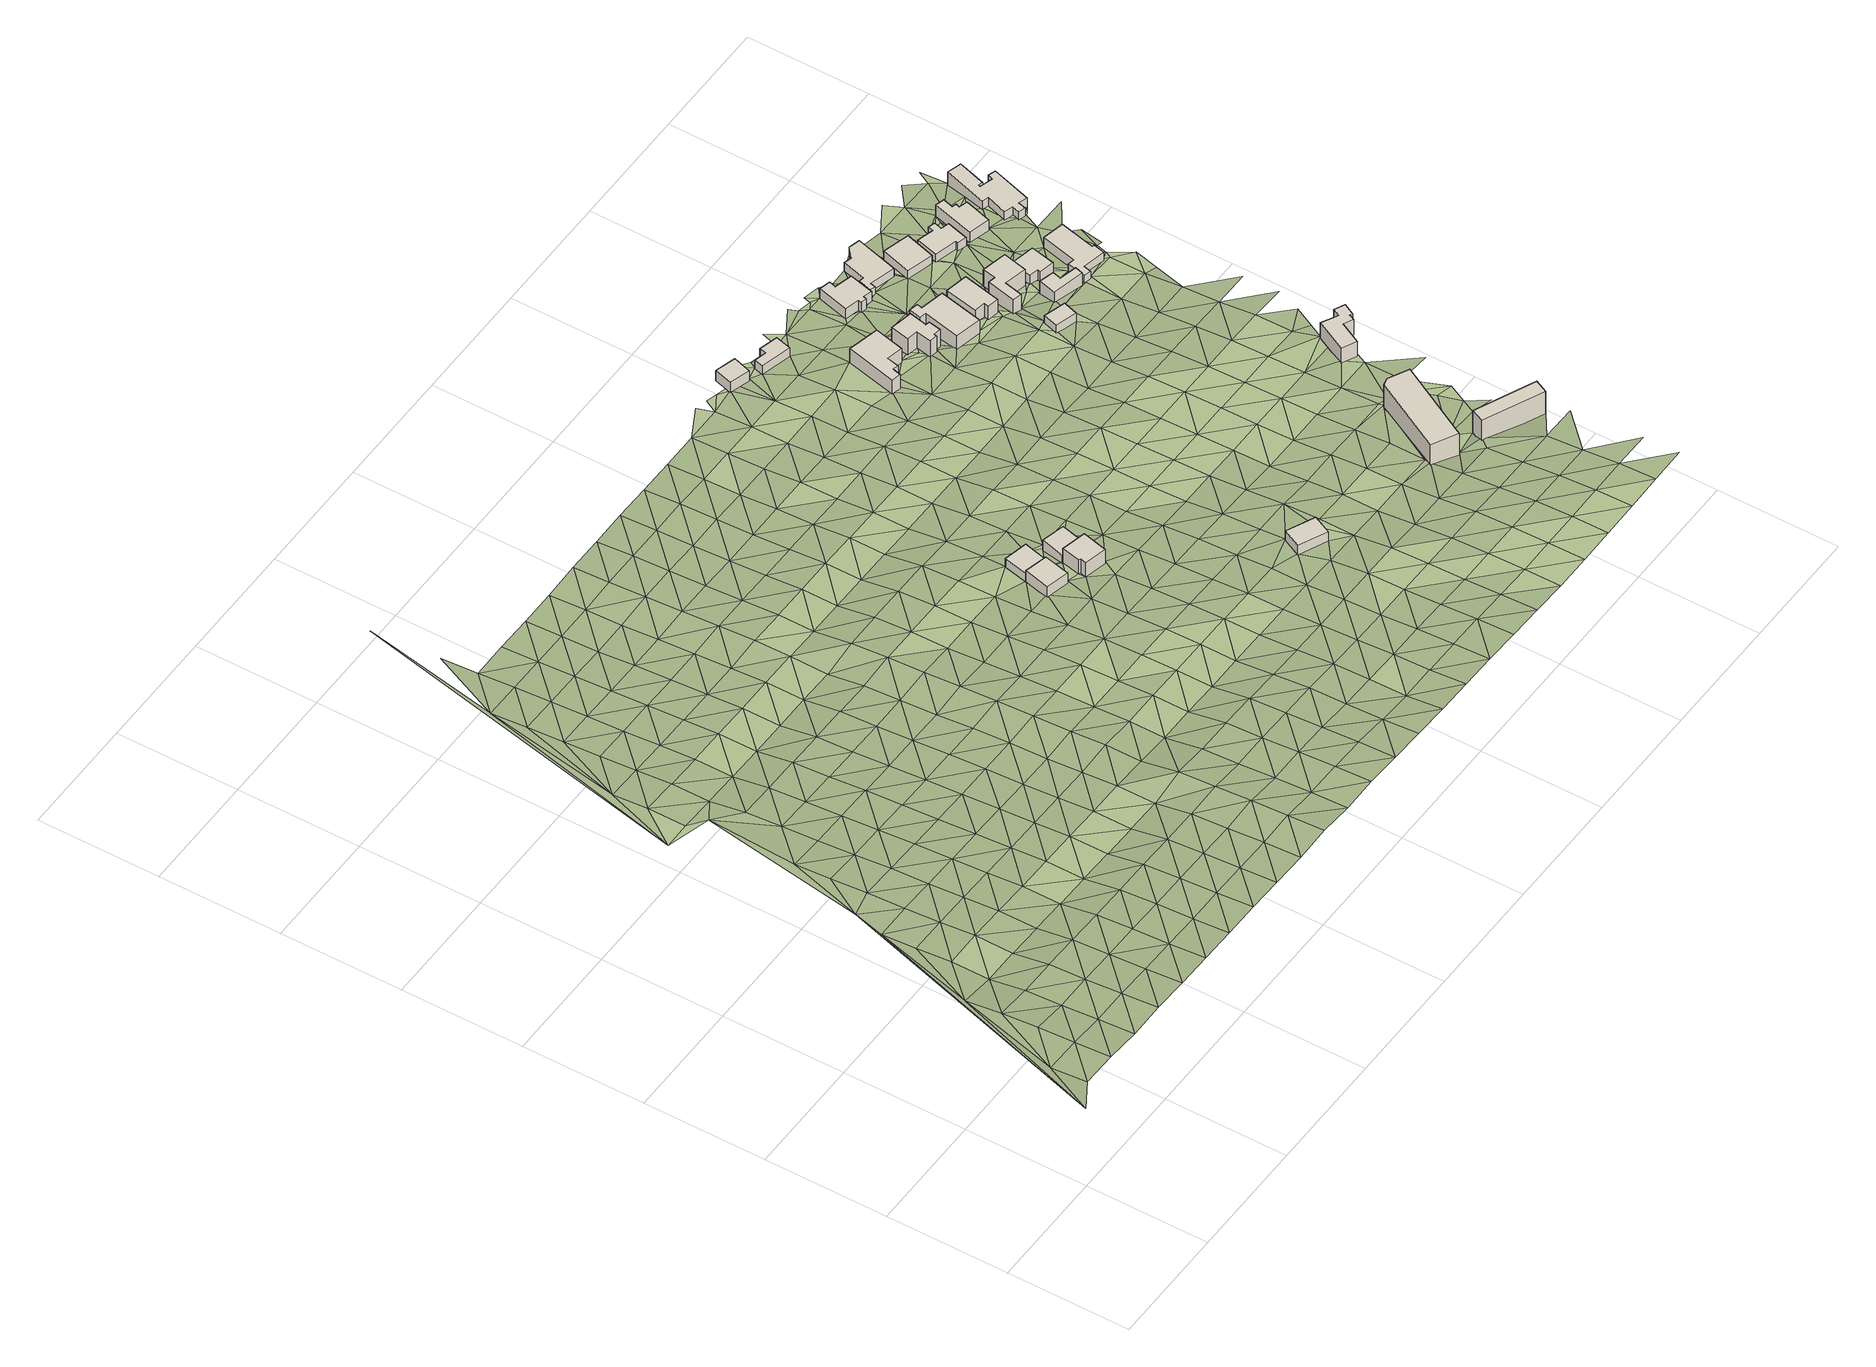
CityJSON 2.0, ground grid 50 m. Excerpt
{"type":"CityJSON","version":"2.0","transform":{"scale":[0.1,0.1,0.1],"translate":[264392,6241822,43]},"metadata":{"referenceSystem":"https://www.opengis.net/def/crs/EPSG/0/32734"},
"CityObjects":{
"building1":{"type":"Building","attributes":{"address":"9 Bideford Road Salt River Cape Town","building":"house","building:levels":"1","footprint":{"type":"Polygon"},"plus_code":"CFXQXMXG+XJW","ground_height":60.76,"building_height":4.1,"roof_height":64.86},"geometry":[{"type":"Solid","lod":"1","boundaries":[[[[0,1,2,3,4,5]],[[1,6,7,3,2]],[[6,8,9,7]],[[8,0,5,4,9]],[[4,3,7,9]],[[8,6,1,0]]]]}]},
"building2":{"type":"Building","attributes":{"address":"7 Bideford Road Salt River Cape Town","building":"house","building:levels":"1","footprint":{"type":"Polygon"},"plus_code":"CFXWX2XV+XHW","ground_height":59.54,"building_height":4.1,"roof_height":63.64},"geometry":[{"type":"Solid","lod":"1","boundaries":[[[[10,11,5,2]],[[11,12,13,5]],[[12,14,15,13]],[[14,10,2,15]],[[2,5,13,15]],[[14,12,11,10]]]]}]},
"building3":{"type":"Building","attributes":{"address":"40 The Avenue Salt River Cape Town","building":"house","building:levels":"2","footprint":{"type":"Polygon"},"plus_code":"CGXGX4XV+X9V","ground_height":60.58,"building_height":6.9,"roof_height":67.48},"geometry":[{"type":"Solid","lod":"1","boundaries":[[[[16,17,18,19]],[[17,20,21,18]],[[20,22,23,21]],[[22,24,25,23]],[[24,26,27,25]],[[26,16,19,27]],[[19,18,21,23,25,27]],[[26,24,22,20,17,16]]]]}]},
"building4":{"type":"Building","attributes":{"address":"38 The Avenue Salt River Cape Town","building":"house","building:levels":"1","footprint":{"type":"Polygon"},"plus_code":"CGXJX8XM+X3V","ground_height":59.38,"building_height":4.1,"roof_height":63.48},"geometry":[{"type":"Solid","lod":"1","boundaries":[[[[28,29,30,31]],[[29,32,33,30]],[[32,34,35,33]],[[34,28,31,35]],[[31,30,33,35]],[[34,32,29,28]]]]}]},
"building5":{"type":"Building","attributes":{"building":"clubhouse","building:levels":"1","footprint":{"type":"Polygon"},"plus_code":"CJXXX5XQ+X9R","ground_height":63.13,"building_height":4.1,"roof_height":67.23},"geometry":[{"type":"Solid","lod":"1","boundaries":[[[[36,37,38,39]],[[37,40,41,38]],[[40,42,43,41]],[[42,36,39,43]],[[39,38,41,43]],[[42,40,37,36]]]]}]},
"building6":{"type":"Building","attributes":{"building":"yes","building:levels":"1","footprint":{"type":"Polygon"},"plus_code":"CHX8XRX4+XQX","ground_height":49.57,"building_height":4.1,"roof_height":53.67},"geometry":[{"type":"Solid","lod":"1","boundaries":[[[[44,45,46,47]],[[45,48,49,46]],[[48,50,51,49]],[[50,44,47,51]],[[47,46,49,51]],[[50,48,45,44]]]]}]},
"building7":{"type":"Building","attributes":{"address":"32 The Avenue Woodstock 7925 Cape Town","building":"house","building:levels":"1","footprint":{"type":"Polygon"},"plus_code":"CJX3XFXH+X8W","ground_height":49.45,"building_height":4.1,"roof_height":53.55},"geometry":[{"type":"Solid","lod":"1","boundaries":[[[[52,53,54,55]],[[53,56,57,54]],[[56,58,59,57]],[[58,60,61,59]],[[60,62,63,61]],[[62,52,55,63]],[[55,54,57,59,61,63]],[[62,60,58,56,53,52]]]]}]},
"building8":{"type":"Building","attributes":{"address":"98 Upper Balfour Street Salt River Cape Town","building":"house","building:levels":"2","footprint":{"type":"Polygon"},"plus_code":"CJXWXWXQ+XHX","ground_height":51.23,"building_height":6.9,"roof_height":58.13},"geometry":[{"type":"Solid","lod":"1","boundaries":[[[[64,65,66,67]],[[65,68,69,66]],[[68,70,71,69]],[[70,72,73,71]],[[72,74,75,73]],[[74,76,77,75]],[[76,78,79,77]],[[78,64,67,79]],[[67,66,69,71,73,75,77,79]],[[78,76,74,72,70,68,65,64]]]]}]},
"building9":{"type":"Building","attributes":{"address":"100 Upper Balfour Street Salt River Cape Town","building":"house","building:levels":"2","footprint":{"type":"Polygon"},"plus_code":"CMXPX4XR+XPV","ground_height":52.24,"building_height":6.9,"roof_height":59.14},"geometry":[{"type":"Solid","lod":"1","boundaries":[[[[80,81,82,83]],[[81,84,85,82]],[[84,86,87,85]],[[86,88,89,87]],[[88,90,91,89]],[[90,92,93,91]],[[92,94,95,93]],[[94,96,97,95]],[[96,98,99,97]],[[98,80,83,99]],[[83,82,85,87,89,91,93,95,97,99]],[[98,96,94,92,90,88,86,84,81,80]]]]}]},
"building10":{"type":"Building","attributes":{"building":"apartments","building:levels":"3","building:flats":"8","footprint":{"type":"Polygon"},"plus_code":"CRXCXCX2+XRX","ground_height":60.26,"building_height":9.7,"roof_height":69.96},"geometry":[{"type":"Solid","lod":"1","boundaries":[[[[100,101,102,103]],[[101,104,105,102]],[[104,106,107,105]],[[106,108,109,107]],[[108,100,103,109]],[[103,102,105,107,109]],[[108,106,104,101,100]]]]}]},
"building11":{"type":"Building","attributes":{"address":"102 Upper Balfour Street Salt River Cape Town","building":"house","building:levels":"2","footprint":{"type":"Polygon"},"plus_code":"CPX8XFX2+XRX","ground_height":51.45,"building_height":6.9,"roof_height":58.35},"geometry":[{"type":"Solid","lod":"1","boundaries":[[[[110,111,112,113]],[[111,114,115,112]],[[114,116,117,115]],[[116,118,119,117]],[[118,120,121,119]],[[120,122,123,121]],[[122,124,125,123]],[[124,110,113,125]],[[113,112,115,117,119,121,123,125]],[[124,122,120,118,116,114,111,110]]]]}]},
"building12":{"type":"Building","attributes":{"building":"apartments","building:levels":"3","building:flats":"4","footprint":{"type":"Polygon"},"plus_code":"CVX8XMXC+X6V","ground_height":61.58,"building_height":9.7,"roof_height":71.28},"geometry":[{"type":"Solid","lod":"1","boundaries":[[[[126,127,128,129]],[[127,130,131,128]],[[130,132,133,131]],[[132,126,129,133]],[[129,128,131,133]],[[132,130,127,126]]]]}]},
"building13":{"type":"Building","attributes":{"address":"99 Upper Balfour Street Salt River Cape Town","building":"house","building:levels":"1","footprint":{"type":"Polygon"},"plus_code":"CPX2XCX9+XGX","ground_height":49.38,"building_height":4.1,"roof_height":53.48},"geometry":[{"type":"Solid","lod":"1","boundaries":[[[[134,135,136,137]],[[135,138,139,136]],[[138,140,141,139]],[[140,142,143,141]],[[142,144,145,143]],[[144,146,147,145]],[[146,148,149,147]],[[148,150,151,149]],[[150,152,153,151]],[[152,134,137,153]],[[137,136,139,141,143,145,147,149,151,153]],[[152,150,148,146,144,142,140,138,135,134]]]]}]},
"building14":{"type":"Building","attributes":{"address":"104 Upper Balfour Street Salt River Cape Town","building":"house","building:levels":"2","footprint":{"type":"Polygon"},"plus_code":"CPXWXWXQ+XFX","ground_height":51.45,"building_height":6.9,"roof_height":58.35},"geometry":[{"type":"Solid","lod":"1","boundaries":[[[[154,155,156,157]],[[155,158,159,156]],[[158,160,161,159]],[[160,162,163,161]],[[162,164,165,163]],[[164,154,157,165]],[[157,156,159,161,163,165]],[[164,162,160,158,155,154]]]]}]},
"building15":{"type":"Building","attributes":{"building":"yes","building:levels":"1","footprint":{"type":"Polygon"},"plus_code":"CQXCXCXV+XWV","ground_height":53.14,"building_height":4.1,"roof_height":57.24},"geometry":[{"type":"Solid","lod":"1","boundaries":[[[[166,167,168,169]],[[167,170,171,168]],[[170,172,173,171]],[[172,166,169,173]],[[169,168,171,173]],[[172,170,167,166]]]]}]},
"building16":{"type":"Building","attributes":{"address":"101 Upper Balfour Street Salt River Cape Town","building":"house","building:levels":"1","footprint":{"type":"Polygon"},"plus_code":"CPXVX4XJ+XMW","ground_height":47.98,"building_height":4.1,"roof_height":52.08},"geometry":[{"type":"Solid","lod":"1","boundaries":[[[[174,175,176,177]],[[175,178,179,176]],[[178,180,181,179]],[[180,182,183,181]],[[182,184,185,183]],[[184,186,187,185]],[[186,188,189,187]],[[188,190,191,189]],[[190,192,193,191]],[[192,174,177,193]],[[177,176,179,181,183,185,187,189,191,193]],[[192,190,188,186,184,182,180,178,175,174]]]]}]},
"building17":{"type":"Building","attributes":{"address":"106 Upper Balfour Street Salt River Cape Town","building":"house","building:levels":"2","footprint":{"type":"Polygon"},"plus_code":"CQXJXRXW+XCX","ground_height":51.88,"building_height":6.9,"roof_height":58.78},"geometry":[{"type":"Solid","lod":"1","boundaries":[[[[194,195,196,197]],[[195,198,199,196]],[[198,200,201,199]],[[200,202,203,201]],[[202,204,205,203]],[[204,206,207,205]],[[206,208,209,207]],[[208,194,197,209]],[[197,196,199,201,203,205,207,209]],[[208,206,204,202,200,198,195,194]]]]}]},
"building18":{"type":"Building","attributes":{"address":"45 Queens Park Road Woodstock Cape Town","building":"house","building:levels":"2","footprint":{"type":"Polygon"},"plus_code":"CVX9XPX2+XWV","ground_height":57.73,"building_height":6.9,"roof_height":64.63},"geometry":[{"type":"Solid","lod":"1","boundaries":[[[[210,211,212,213]],[[211,214,215,212]],[[214,216,217,215]],[[216,218,219,217]],[[218,220,221,219]],[[220,222,223,221]],[[222,224,225,223]],[[224,226,227,225]],[[226,228,229,227]],[[228,210,213,229]],[[213,212,215,217,219,221,223,225,227,229]],[[228,226,224,222,220,218,216,214,211,210]]]]}]},
"building19":{"type":"Building","attributes":{"address":"Woodstock Cape Town","building":"house","building:levels":"1","footprint":{"type":"Polygon"},"plus_code":"CRX3XHXJ+X4V","ground_height":53.14,"building_height":4.1,"roof_height":57.24},"geometry":[{"type":"Solid","lod":"1","boundaries":[[[[230,231,232,233]],[[231,234,235,232]],[[234,236,237,235]],[[236,238,239,237]],[[238,240,241,239]],[[240,230,233,241]],[[233,232,235,237,239,241]],[[240,238,236,234,231,230]]]]}]},
"building20":{"type":"Building","attributes":{"address":"103 Upper Balfour Street Salt River Cape Town","building":"house","building:levels":"1","footprint":{"type":"Polygon"},"plus_code":"CQXCX6X9+X9V","ground_height":48.43,"building_height":4.1,"roof_height":52.53},"geometry":[{"type":"Solid","lod":"1","boundaries":[[[[242,243,244,245]],[[243,246,247,244]],[[246,248,249,247]],[[248,242,245,249]],[[245,244,247,249]],[[248,246,243,242]]]]}]},
"building21":{"type":"Building","attributes":{"address":"108 Upper Balfour Street Salt River Cape Town","building":"house","building:levels":"1","footprint":{"type":"Polygon"},"plus_code":"CRX7XQXQ+XPV","ground_height":51.09,"building_height":4.1,"roof_height":55.19},"geometry":[{"type":"Solid","lod":"1","boundaries":[[[[250,251,252,253]],[[251,254,255,252]],[[254,256,257,255]],[[256,258,259,257]],[[258,260,261,259]],[[260,250,253,261]],[[253,252,255,257,259,261]],[[260,258,256,254,251,250]]]]}]},
"building22":{"type":"Building","attributes":{"address":"105 Upper Balfour Street Salt River Cape Town","building":"house","building:levels":"1","footprint":{"type":"Polygon"},"plus_code":"CRX2XFX2+XFW","ground_height":48.43,"building_height":4.1,"roof_height":52.53},"geometry":[{"type":"Solid","lod":"1","boundaries":[[[[262,263,264,265]],[[263,266,267,264]],[[266,268,269,267]],[[268,270,271,269]],[[270,272,273,271]],[[272,274,275,273]],[[274,276,277,275]],[[276,278,279,277]],[[278,280,281,279]],[[280,262,265,281]],[[265,264,267,269,271,273,275,277,279,281]],[[280,278,276,274,272,270,268,266,263,262]]]]}]},
"building23":{"type":"Building","attributes":{"address":"110 Upper Balfour Street Salt River Cape Town","building":"house","building:levels":"1","footprint":{"type":"Polygon"},"plus_code":"CVX3X4X4+XGR","ground_height":50.65,"building_height":4.1,"roof_height":54.75},"geometry":[{"type":"Solid","lod":"1","boundaries":[[[[282,283,284,285]],[[283,286,287,284]],[[286,288,289,287]],[[288,290,291,289]],[[290,292,293,291]],[[292,294,295,293]],[[294,296,297,295]],[[296,298,299,297]],[[298,300,301,299]],[[300,282,285,301]],[[285,284,287,289,291,293,295,297,299,301]],[[300,298,296,294,292,290,288,286,283,282]]]]}]},
"building24":{"type":"Building","attributes":{"address":"107 Upper Balfour Street Salt River Cape Town","building":"house","building:levels":"1","footprint":{"type":"Polygon"},"plus_code":"CRXMX9X7+XRR","ground_height":49.37,"building_height":4.1,"roof_height":53.47},"geometry":[{"type":"Solid","lod":"1","boundaries":[[[[302,303,304,305]],[[303,306,307,304]],[[306,308,309,307]],[[308,310,311,309]],[[310,312,313,311]],[[312,314,315,313]],[[314,316,317,315]],[[316,302,305,317]],[[305,304,307,309,311,313,315,317]],[[316,314,312,310,308,306,303,302]]]]}]},
"building25":{"type":"Building","attributes":{"address":"109 Upper Balfour Street Salt River Cape Town","building":"house","building:levels":"1","footprint":{"type":"Polygon"},"plus_code":"CVXGXRX2+X7R","ground_height":47.92,"building_height":4.1,"roof_height":52.02},"geometry":[{"type":"Solid","lod":"1","boundaries":[[[[318,319,320,321]],[[319,322,323,320]],[[322,324,325,323]],[[324,326,327,325]],[[326,328,329,327]],[[328,330,331,329]],[[330,332,333,331]],[[332,334,335,333]],[[334,336,337,335]],[[336,338,339,337]],[[338,340,341,339]],[[340,342,343,341]],[[342,344,345,343]],[[344,346,347,345]],[[346,348,349,347]],[[348,318,321,349]],[[321,320,323,325,327,329,331,333,335,337,339,341,343,345,347,349]],[[348,346,344,342,340,338,336,334,332,330,328,326,324,322,319,318]]]]}]},
"terrain1":{"type":"TINRelief","geometry":[{"type":"CompositeSurface","lod":"1","boundaries":[[[350,351,352]],[[352,353,350]],[[352,351,354]],[[351,355,354]],[[352,354,356]],[[356,357,352]],[[352,357,353]],[[355,358,354]],[[353,359,350]],[[355,360,358]],[[361,356,354]],[[356,361,357]],[[354,358,361]],[[357,362,353]],[[357,361,363]],[[358,360,364]],[[350,359,365]],[[357,363,362]],[[360,366,364]],[[361,358,367]],[[353,362,368]],[[367,363,361]],[[358,364,367]],[[353,368,369]],[[362,363,370]],[[369,359,353]],[[370,363,367]],[[364,366,371]],[[362,372,368]],[[362,370,373]],[[366,374,371]],[[375,367,364]],[[362,373,372]],[[368,376,369]],[[364,371,375]],[[370,367,377]],[[359,369,376]],[[368,372,376]],[[377,373,370]],[[375,377,367]],[[374,378,371]],[[379,365,359]],[[372,373,380]],[[359,376,379]],[[371,378,375]],[[380,373,377]],[[374,381,378]],[[376,372,382]],[[365,379,383]],[[372,380,384]],[[385,377,375]],[[378,386,375]],[[365,383,387]],[[372,384,382]],[[379,376,388]],[[385,375,386]],[[380,377,389]],[[387,390,365]],[[383,379,388]],[[378,381,391]],[[388,376,382]],[[389,384,380]],[[389,377,385]],[[381,392,391]],[[393,386,378]],[[387,383,394]],[[390,395,365]],[[388,396,383]],[[382,384,397]],[[378,391,393]],[[384,389,398]],[[387,394,390]],[[385,386,399]],[[383,396,394]],[[384,398,397]],[[400,388,382]],[[385,399,389]],[[399,386,393]],[[388,400,396]],[[391,392,401]],[[400,382,397]],[[402,390,394]],[[398,389,403]],[[404,405,406]],[[402,407,390]],[[399,403,389]],[[392,408,401]],[[404,406,395]],[[409,393,391]],[[390,407,395]],[[410,394,396]],[[406,405,411]],[[396,400,412]],[[398,413,397]],[[391,401,409]],[[403,414,398]],[[415,399,393]],[[396,412,410]],[[397,413,400]],[[416,402,394]],[[398,414,413]],[[404,417,405]],[[399,415,403]],[[417,404,395]],[[415,393,409]],[[407,418,395]],[[402,416,407]],[[416,394,410]],[[412,400,419]],[[408,420,401]],[[395,418,417]],[[419,400,413]],[[405,421,411]],[[403,422,414]],[[403,415,423]],[[408,424,420]],[[405,417,425]],[[406,411,426]],[[418,407,427]],[[428,410,412]],[[409,401,429]],[[407,416,430]],[[428,412,419]],[[403,423,422]],[[405,425,421]],[[413,414,431]],[[407,430,427]],[[401,420,429]],[[417,418,432]],[[415,409,433]],[[416,410,434]],[[411,421,435]],[[410,428,436]],[[414,422,431]],[[437,419,413]],[[433,423,415]],[[432,425,417]],[[432,418,427]],[[433,409,429]],[[434,430,416]],[[435,438,411]],[[434,410,436]],[[420,424,439]],[[413,431,437]],[[428,419,440]],[[422,423,441]],[[421,425,442]],[[411,438,443]],[[441,423,433]],[[424,444,439]],[[442,425,432]],[[427,430,445]],[[436,428,440]],[[446,429,420]],[[437,440,419]],[[443,426,411]],[[430,434,447]],[[448,435,421]],[[431,422,449]],[[430,447,445]],[[421,442,450]],[[420,439,446]],[[422,441,451]],[[452,432,427]],[[436,453,434]],[[454,433,429]],[[435,448,438]],[[406,426,455]],[[421,450,448]],[[440,453,436]],[[422,451,449]],[[437,431,456]],[[445,452,427]],[[454,429,446]],[[447,434,457]],[[441,433,458]],[[442,432,459]],[[439,444,460]],[[431,449,456]],[[453,457,434]],[[461,440,437]],[[443,438,462]],[[459,450,442]],[[458,451,441]],[[438,448,463]],[[452,459,432]],[[458,433,454]],[[464,445,447]],[[444,465,460]],[[440,461,453]],[[466,446,439]],[[461,437,456]],[[462,438,463]],[[447,457,464]],[[467,426,443]],[[448,450,468]],[[445,469,452]],[[454,446,466]],[[451,470,449]],[[450,459,471]],[[439,460,466]],[[451,458,472]],[[443,462,467]],[[464,469,445]],[[468,463,448]],[[453,473,457]],[[450,471,468]],[[453,461,474]],[[451,472,470]],[[475,456,449]],[[458,454,476]],[[465,477,460]],[[459,452,478]],[[426,467,479]],[[469,480,452]],[[453,474,473]],[[476,454,466]],[[481,464,457]],[[449,470,475]],[[463,482,462]],[[461,456,483]],[[471,459,478]],[[484,472,458]],[[463,468,485]],[[426,479,486]],[[478,452,480]],[[464,481,469]],[[460,487,466]],[[481,457,473]],[[476,484,458]],[[483,474,461]],[[483,456,475]],[[482,463,485]],[[487,460,477]],[[467,462,488]],[[471,489,468]],[[490,476,466]],[[470,472,491]],[[478,489,471]],[[484,492,472]],[[479,467,488]],[[469,493,480]],[[473,474,494]],[[462,482,488]],[[469,481,495]],[[490,466,487]],[[485,468,496]],[[494,474,483]],[[472,492,491]],[[497,475,470]],[[476,498,484]],[[489,496,468]],[[469,495,493]],[[477,499,487]],[[500,478,480]],[[498,476,490]],[[481,473,501]],[[479,488,502]],[[470,491,497]],[[473,494,503]],[[482,485,504]],[[505,483,475]],[[478,500,489]],[[496,506,485]],[[500,480,493]],[[501,495,481]],[[484,507,492]],[[501,473,503]],[[484,498,508]],[[487,509,490]],[[505,475,497]],[[504,485,506]],[[487,499,510]],[[511,488,482]],[[494,483,512]],[[484,508,507]],[[513,496,489]],[[493,495,514]],[[491,492,515]],[[489,500,516]],[[487,510,509]],[[512,503,494]],[[498,490,517]],[[482,504,511]],[[514,495,501]],[[512,483,505]],[[502,488,518]],[[496,513,506]],[[491,515,497]],[[489,516,513]],[[492,507,515]],[[517,508,498]],[[490,509,517]],[[519,510,499]],[[500,493,520]],[[518,488,511]],[[493,514,521]],[[497,522,505]],[[523,501,503]],[[503,512,524]],[[504,506,525]],[[520,516,500]],[[507,508,526]],[[515,522,497]],[[506,513,527]],[[520,493,521]],[[509,510,528]],[[524,523,503]],[[526,508,517]],[[514,501,529]],[[512,505,530]],[[525,506,527]],[[528,510,519]],[[531,511,504]],[[522,530,505]],[[513,516,532]],[[529,521,514]],[[515,507,533]],[[529,501,523]],[[516,520,534]],[[507,526,535]],[[536,524,512]],[[537,517,509]],[[504,525,531]],[[509,528,538]],[[539,518,511]],[[532,527,513]],[[533,522,515]],[[516,534,532]],[[530,536,512]],[[507,535,533]],[[520,521,540]],[[509,538,537]],[[526,517,541]],[[531,539,511]],[[521,529,540]],[[523,524,542]],[[528,519,543]],[[536,544,524]],[[527,545,525]],[[530,522,546]],[[541,535,526]],[[547,534,520]],[[522,533,548]],[[527,532,549]],[[541,517,537]],[[523,542,529]],[[543,538,528]],[[524,544,542]],[[543,519,550]],[[540,547,520]],[[525,545,531]],[[530,546,536]],[[522,548,546]],[[545,527,549]],[[532,534,551]],[[540,529,552]],[[535,553,533]],[[547,551,534]],[[535,541,554]],[[537,538,555]],[[552,529,542]],[[538,543,556]],[[557,539,531]],[[548,533,553]],[[558,549,532]],[[536,559,544]],[[545,560,531]],[[536,546,561]],[[535,554,553]],[[547,540,562]],[[537,555,541]],[[551,558,532]],[[538,556,555]],[[550,563,543]],[[557,531,560]],[[562,540,552]],[[536,561,559]],[[564,542,544]],[[546,548,565]],[[545,549,566]],[[554,541,567]],[[553,568,548]],[[558,569,549]],[[542,564,552]],[[551,547,570]],[[556,543,571]],[[564,544,559]],[[555,567,541]],[[547,562,572]],[[546,565,561]],[[548,568,565]],[[566,549,569]],[[563,571,543]],[[573,560,545]],[[551,570,558]],[[547,572,570]],[[553,554,574]],[[567,575,554]],[[562,552,576]],[[559,561,577]],[[578,555,556]],[[545,566,573]],[[552,564,579]],[[571,580,556]],[[557,560,581]],[[553,574,568]],[[577,561,565]],[[554,575,574]],[[558,582,569]],[[572,562,576]],[[555,578,567]],[[558,570,583]],[[552,579,576]],[[556,580,578]],[[563,584,571]],[[581,560,573]],[[585,565,568]],[[564,559,586]],[[558,583,582]],[[559,577,587]],[[566,569,588]],[[589,575,567]],[[568,574,585]],[[586,579,564]],[[572,590,570]],[[586,559,587]],[[589,567,578]],[[576,591,572]],[[571,592,580]],[[588,569,582]],[[571,584,593]],[[594,573,566]],[[590,583,570]],[[595,577,565]],[[565,585,596]],[[572,591,590]],[[597,574,575]],[[571,593,592]],[[575,589,598]],[[599,587,577]],[[600,576,579]],[[578,580,601]],[[566,588,594]],[[579,586,602]],[[595,565,596]],[[603,581,573]],[[582,583,604]],[[574,597,585]],[[575,598,597]],[[576,600,591]],[[599,577,595]],[[604,583,590]],[[579,602,600]],[[580,592,601]],[[586,587,1]],[[589,578,605]],[[606,593,584]],[[603,573,594]],[[607,596,585]],[[599,1,587]],[[582,608,588]],[[598,589,605]],[[607,585,597]],[[582,604,609]],[[605,578,601]],[[590,591,610]],[[592,593,611]],[[602,586,612]],[[591,600,613]],[[599,595,614]],[[608,582,609]],[[611,593,606]],[[586,1,612]],[[594,588,615]],[[595,596,616]],[[598,617,597]],[[607,618,596]],[[591,613,610]],[[604,590,619]],[[602,620,600]],[[598,605,617]],[[621,601,592]],[[614,595,22]],[[588,608,615]],[[616,596,618]],[[592,611,622]],[[620,602,612]],[[603,594,623]],[[619,609,604]],[[607,597,624]],[[619,590,610]],[[595,616,22]],[[613,600,625]],[[592,622,621]],[[624,597,617]],[[22,17,614]],[[626,605,601]],[[623,594,615]],[[625,600,620]],[[17,16,614]],[[618,607,627]],[[17,22,20]],[[611,606,628]],[[0,614,16]],[[608,609,629]],[[612,12,620]],[[610,613,630]],[[607,624,627]],[[609,619,631]],[[626,601,621]],[[628,622,611]],[[617,605,632]],[[633,0,16]],[[634,22,616]],[[628,606,635]],[[625,630,613]],[[629,609,631]],[[633,636,0]],[[636,12,0]],[[637,615,608]],[[610,638,619]],[[639,616,618]],[[632,624,617]],[[618,627,640]],[[632,605,626]],[[633,16,26]],[[641,625,620]],[[641,620,12]],[[630,638,610]],[[642,621,622]],[[636,643,12]],[[616,639,634]],[[608,629,637]],[[639,618,640]],[[622,628,644]],[[26,645,633]],[[646,623,615]],[[631,619,647]],[[641,12,643]],[[627,624,648]],[[638,647,619]],[[622,644,642]],[[624,632,649]],[[636,29,643]],[[650,626,621]],[[628,635,651]],[[652,630,625]],[[646,615,637]],[[653,625,641]],[[634,654,26]],[[648,640,627]],[[648,624,649]],[[634,639,654]],[[26,654,645]],[[629,631,655]],[[630,652,638]],[[647,656,631]],[[652,625,653]],[[650,621,642]],[[645,654,29]],[[657,644,628]],[[632,626,658]],[[659,643,29]],[[641,643,660]],[[655,631,656]],[[651,657,628]],[[661,637,629]],[[639,640,662]],[[649,632,663]],[[640,648,664]],[[650,658,626]],[[29,654,659]],[[665,647,638]],[[660,653,641]],[[642,644,666]],[[660,643,659]],[[638,652,667]],[[662,654,639]],[[629,655,661]],[[662,640,664]],[[657,666,644]],[[658,663,632]],[[668,646,637]],[[647,665,656]],[[649,669,648]],[[638,667,665]],[[650,642,670]],[[663,669,649]],[[657,651,671]],[[652,653,672]],[[668,637,661]],[[653,660,673]],[[666,670,642]],[[664,648,674]],[[675,659,654]],[[654,662,676]],[[656,677,655]],[[672,667,652]],[[656,665,678]],[[672,653,673]],[[674,648,669]],[[663,658,37]],[[660,659,675]],[[666,657,679]],[[658,650,680]],[[654,676,675]],[[670,681,650]],[[655,677,661]],[[664,682,662]],[[677,656,678]],[[657,671,679]],[[682,664,674]],[[680,650,681]],[[665,667,683]],[[684,673,660]],[[670,666,685]],[[680,37,658]],[[667,672,686]],[[661,687,668]],[[676,662,688]],[[684,660,675]],[[679,685,666]],[[683,678,665]],[[687,661,677]],[[667,686,683]],[[688,662,682]],[[681,670,689]],[[673,690,672]],[[691,674,669]],[[37,680,40]],[[676,692,675]],[[671,693,679]],[[684,690,673]],[[685,689,670]],[[691,669,40]],[[682,674,691]],[[694,668,687]],[[676,688,692]],[[40,680,695]],[[677,678,696]],[[697,686,672]],[[698,668,694]],[[678,683,699]],[[700,684,675]],[[685,679,701]],[[680,681,702]],[[681,689,703]],[[690,697,672]],[[40,695,691]],[[677,696,687]],[[696,678,699]],[[700,675,692]],[[701,679,693]],[[683,686,704]],[[688,682,705]],[[680,702,695]],[[691,706,682]],[[681,703,702]],[[684,707,690]],[[689,685,708]],[[697,704,686]],[[692,688,705]],[[709,694,687]],[[707,684,700]],[[682,706,705]],[[685,701,708]],[[691,695,710]],[[711,699,683]],[[687,696,712]],[[694,713,714]],[[689,715,703]],[[704,711,683]],[[702,710,695]],[[687,712,709]],[[700,692,716]],[[693,717,701]],[[697,690,718]],[[713,694,709]],[[690,707,719]],[[708,715,689]],[[706,691,720]],[[705,716,692]],[[699,721,696]],[[704,697,718]],[[710,720,691]],[[711,722,699]],[[718,690,719]],[[709,723,713]],[[708,701,724]],[[725,702,703]],[[715,726,703]],[[712,727,709]],[[712,696,721]],[[707,700,728]],[[699,722,721]],[[716,729,700]],[[724,701,717]],[[730,711,704]],[[705,706,731]],[[702,725,710]],[[720,732,706]],[[703,726,725]],[[727,712,733]],[[733,709,727]],[[728,719,707]],[[715,708,734]],[[700,729,728]],[[704,718,730]],[[716,705,731]],[[706,732,731]],[[724,734,708]],[[712,735,733]],[[736,722,711]],[[737,712,721]],[[737,735,712]],[[738,720,710]],[[715,739,726]],[[711,730,740]],[[710,725,741]],[[736,721,722]],[[736,711,740]],[[729,716,742]],[[717,743,724]],[[744,718,719]],[[719,728,745]],[[734,739,715]],[[733,735,746]],[[733,746,747]],[[720,738,732]],[[710,741,738]],[[731,742,716]],[[744,719,745]],[[748,747,746]],[[726,749,725]],[[729,750,728]],[[730,718,751]],[[734,724,752]],[[739,753,726]],[[736,740,754]],[[65,721,736]],[[65,737,721]],[[746,755,748]],[[735,737,756]],[[742,750,729]],[[743,752,724]],[[746,757,755]],[[740,730,751]],[[758,731,732]],[[759,741,725]],[[726,753,749]],[[760,754,740]],[[732,738,761]],[[751,718,744]],[[748,755,762]],[[762,755,757]],[[760,763,754]],[[745,728,764]],[[739,734,765]],[[731,758,742]],[[725,749,759]],[[750,764,728]],[[732,761,758]],[[752,765,734]],[[737,766,756]],[[766,737,65]],[[738,741,767]],[[768,753,739]],[[740,769,760]],[[751,770,740]],[[741,759,771]],[[760,772,773]],[[752,743,774]],[[775,744,745]],[[764,776,745]],[[739,765,768]],[[767,761,738]],[[750,742,777]],[[753,778,749]],[[741,771,767]],[[742,758,779]],[[769,740,770]],[[780,52,756]],[[756,766,780]],[[775,745,776]],[[772,760,769]],[[764,750,777]],[[781,751,744]],[[782,765,752]],[[766,65,64]],[[742,779,777]],[[783,753,768]],[[780,784,52]],[[778,753,783]],[[774,782,752]],[[751,781,770]],[[758,761,785]],[[786,787,772]],[[761,767,788]],[[781,744,775]],[[769,786,772]],[[749,789,759]],[[787,790,772]],[[776,764,791]],[[792,768,765]],[[790,64,772]],[[793,769,770]],[[766,794,780]],[[789,771,759]],[[785,779,758]],[[787,786,795]],[[777,791,764]],[[761,788,785]],[[782,792,765]],[[795,786,769]],[[64,794,766]],[[793,770,796]],[[797,778,783]],[[790,798,64]],[[771,789,767]],[[768,799,783]],[[770,781,800]],[[770,800,796]],[[801,793,802]],[[798,794,64]],[[797,130,778]],[[803,778,130]],[[779,804,777]],[[782,774,805]],[[775,776,806]],[[802,793,796]],[[791,807,776]],[[792,799,768]],[[798,790,80]],[[788,767,808]],[[799,797,783]],[[809,780,794]],[[779,785,804]],[[780,810,811]],[[810,780,809]],[[775,806,781]],[[806,776,807]],[[802,796,812]],[[813,814,815]],[[816,791,777]],[[792,782,817]],[[789,808,767]],[[812,814,802]],[[803,101,778]],[[80,116,798]],[[80,813,815]],[[798,818,794]],[[800,819,796]],[[788,820,785]],[[814,812,815]],[[816,777,804]],[[794,821,809]],[[80,815,116]],[[803,130,822]],[[823,800,781]],[[824,798,116]],[[821,794,818]],[[820,788,808]],[[824,818,798]],[[809,825,810]],[[826,807,791]],[[823,781,806]],[[126,797,799]],[[140,809,821]],[[804,785,827]],[[799,792,828]],[[789,829,808]],[[821,818,830]],[[816,826,791]],[[825,809,140]],[[114,824,116]],[[831,819,800]],[[808,829,820]],[[827,785,820]],[[832,803,822]],[[825,140,833]],[[818,824,834]],[[803,835,101]],[[831,800,823]],[[832,835,803]],[[114,111,836]],[[837,819,838]],[[806,839,823]],[[804,840,816]],[[806,807,841]],[[826,842,807]],[[836,819,837]],[[822,130,127]],[[836,824,114]],[[824,843,834]],[[140,844,833]],[[843,845,834]],[[819,831,838]],[[840,804,827]],[[838,846,837]],[[844,140,138]],[[823,839,847]],[[839,806,167]],[[807,842,841]],[[843,824,848]],[[820,829,849]],[[837,155,836]],[[829,101,850]],[[138,135,851]],[[823,852,831]],[[823,847,852]],[[827,820,853]],[[843,848,854]],[[831,855,838]],[[832,822,856]],[[138,851,844]],[[857,826,816]],[[854,858,843]],[[806,841,167]],[[859,824,836]],[[816,840,860]],[[135,134,851]],[[858,134,843]],[[101,835,861]],[[831,852,855]],[[850,849,829]],[[861,835,832]],[[848,824,862]],[[850,101,861]],[[859,836,155]],[[852,847,863]],[[826,857,842]],[[820,849,853]],[[134,858,864]],[[816,860,857]],[[865,855,852]],[[824,859,862]],[[182,851,134]],[[848,866,867]],[[170,868,847]],[[134,864,182]],[[840,827,869]],[[870,827,853]],[[863,847,871]],[[154,859,155]],[[868,167,841]],[[154,855,865]],[[868,871,847]],[[167,868,170]],[[848,862,866]],[[860,840,872]],[[841,842,873]],[[853,849,874]],[[870,869,827]],[[842,857,875]],[[876,863,877]],[[849,850,878]],[[865,195,154]],[[879,863,871]],[[865,198,195]],[[868,841,873]],[[877,863,879]],[[870,853,869]],[[840,869,872]],[[880,866,862]],[[873,842,875]],[[182,180,178]],[[154,881,859]],[[882,862,859]],[[876,877,883]],[[884,880,862]],[[857,860,885]],[[886,871,868]],[[872,887,860]],[[881,154,195]],[[880,175,866]],[[888,877,879]],[[888,883,877]],[[885,875,857]],[[882,859,881]],[[175,880,884]],[[860,887,885]],[[873,889,868]],[[881,195,890]],[[891,872,869]],[[195,194,890]],[[892,888,879]],[[868,889,886]],[[892,879,240]],[[893,883,888]],[[888,892,894]],[[883,893,194]],[[240,895,896]],[[882,881,897]],[[887,872,898]],[[872,891,898]],[[873,875,899]],[[900,892,240]],[[901,882,897]],[[875,885,902]],[[873,903,889]],[[884,904,175]],[[886,889,905]],[[905,896,886]],[[890,906,881]],[[906,890,194]],[[897,881,907]],[[908,240,896]],[[882,901,909]],[[905,889,903]],[[243,882,909]],[[900,240,908]],[[904,884,243]],[[908,896,905]],[[910,194,893]],[[899,875,902]],[[903,873,899]],[[907,911,897]],[[243,909,901]],[[887,912,885]],[[913,900,908]],[[906,907,881]],[[260,900,913]],[[908,914,913]],[[910,893,260]],[[194,910,906]],[[901,915,243]],[[915,904,243]],[[916,903,917]],[[901,918,915]],[[902,885,919]],[[913,914,283]],[[913,283,260]],[[920,903,899]],[[899,902,921]],[[910,922,906]],[[910,260,283]],[[903,920,917]],[[922,923,906]],[[923,270,906]],[[270,274,272]],[[924,904,915]],[[925,922,910]],[[923,926,270]],[[923,922,925]],[[915,274,927]],[[270,926,274]],[[928,899,921]],[[929,917,920]],[[920,899,928]],[[930,917,929]],[[910,283,931]],[[926,923,927]],[[904,924,932]],[[933,930,934]],[[927,274,926]],[[931,925,910]],[[920,928,929]],[[930,929,934]],[[924,915,927]],[[935,933,934]],[[935,931,283]],[[936,934,937]],[[938,924,927]],[[934,936,935]],[[939,940,938]],[[941,925,931]],[[303,940,942]],[[925,941,943]],[[925,944,303]],[[944,925,943]],[[945,938,940]],[[931,946,941]],[[940,303,945]],[[947,943,941]],[[948,924,938]],[[944,943,949]],[[950,931,935]],[[303,944,945]],[[924,948,951]],[[946,952,953]],[[938,945,954]],[[954,948,938]],[[944,954,945]],[[955,956,957]],[[954,958,948]]]}]}
},
"vertices":[
[2296,1660,165],[2202,1682,165],[2202,1682,206],[2202,1682,219],[2296,1660,219],[2296,1660,206],[2177,1577,165],[2177,1577,219],[2272,1555,165],[2272,1555,219],
[2202,1682,164],[2296,1660,164],[2320,1759,164],[2320,1759,206],[2224,1780,164],[2224,1780,206],
[2340,1619,176],[2323,1542,176],[2323,1542,245],[2340,1619,245],[2331,1540,176],[2331,1540,245],[2325,1515,176],[2325,1515,245],[2416,1493,176],[2416,1493,245],[2441,1596,176],[2441,1596,245],
[2439,1600,155],[2463,1698,155],[2463,1698,205],[2439,1600,205],[2368,1721,155],[2368,1721,205],[2344,1623,155],[2344,1623,205],
[2797,947,196],[2911,895,196],[2911,895,242],[2797,947,242],[2946,970,196],[2946,970,242],[2833,1023,196],[2833,1023,242],
[2601,3141,57],[2517,3166,57],[2517,3166,107],[2601,3141,107],[2495,3092,57],[2495,3092,107],[2579,3067,57],[2579,3067,107],
[2767,3076,62],[2690,3096,62],[2690,3096,105],[2767,3076,105],[2683,3068,62],[2683,3068,105],[2634,3081,62],[2634,3081,105],[2624,3044,62],[2624,3044,105],[2750,3011,62],[2750,3011,105],
[2949,2782,82],[2822,2811,82],[2822,2811,151],[2949,2782,151],[2774,2605,82],[2774,2605,151],[2812,2596,82],[2812,2596,151],[2821,2632,82],[2821,2632,151],[2844,2626,82],[2844,2626,151],[2855,2675,82],[2855,2675,151],[2920,2660,82],[2920,2660,151],
[3070,2722,72],[2978,2740,72],[2978,2740,161],[3070,2722,161],[2962,2664,72],[2962,2664,161],[3008,2655,72],[3008,2655,161],[2996,2593,72],[2996,2593,161],[3028,2587,72],[3028,2587,161],[3031,2599,72],[3031,2599,161],[3061,2593,72],[3061,2593,161],[3071,2645,72],[3071,2645,161],[3055,2649,72],[3055,2649,161],
[3531,759,159],[3698,1071,159],[3698,1071,270],[3531,759,270],[3618,1113,159],[3618,1113,270],[3587,1106,159],[3587,1106,270],[3430,813,159],[3430,813,270],
[3218,2688,72],[3121,2708,72],[3121,2708,154],[3218,2688,154],[3126,2730,72],[3126,2730,154],[3089,2738,72],[3089,2738,154],[3079,2687,72],[3079,2687,154],[3104,2681,72],[3104,2681,154],[3072,2532,72],[3072,2532,154],[3180,2509,72],[3180,2509,154],
[3854,613,173],[3878,665,173],[3878,665,283],[3854,613,283],[3639,773,173],[3639,773,283],[3615,721,173],[3615,721,283],
[3156,3022,55],[3083,3040,55],[3083,3040,105],[3156,3022,105],[3091,3069,55],[3091,3069,105],[3045,3080,55],[3045,3080,105],[3012,2951,55],[3012,2951,105],[3070,2937,55],[3070,2937,105],[3067,2924,55],[3067,2924,105],[3092,2918,55],[3092,2918,105],[3096,2931,55],[3096,2931,105],[3131,2922,55],[3131,2922,105],
[3329,2663,85],[3238,2681,85],[3238,2681,154],[3329,2663,154],[3210,2547,85],[3210,2547,154],[3255,2538,85],[3255,2538,154],[3251,2519,85],[3251,2519,154],[3297,2510,85],[3297,2510,154],
[3311,2278,101],[3400,2253,101],[3400,2253,142],[3311,2278,142],[3418,2313,101],[3418,2313,142],[3329,2339,101],[3329,2339,142],
[3278,2925,50],[3326,3099,50],[3326,3099,91],[3278,2925,91],[3281,3111,50],[3281,3111,91],[3239,3076,50],[3239,3076,91],[3208,3085,50],[3208,3085,91],[3182,2989,50],[3182,2989,91],[3162,2994,50],[3162,2994,91],[3147,2938,50],[3147,2938,91],[3168,2932,50],[3168,2932,91],[3174,2953,50],[3174,2953,91],
[3489,2606,77],[3388,2628,77],[3388,2628,158],[3489,2606,158],[3376,2574,77],[3376,2574,158],[3347,2580,77],[3347,2580,158],[3321,2461,77],[3321,2461,158],[3358,2453,77],[3358,2453,158],[3375,2527,77],[3375,2527,158],[3467,2507,77],[3467,2507,158],
[3761,1481,140],[3696,1353,140],[3696,1353,216],[3761,1481,216],[3754,1324,140],[3754,1324,216],[3798,1411,140],[3798,1411,216],[3836,1392,140],[3836,1392,216],[3848,1416,140],[3848,1416,216],[3858,1411,140],[3858,1411,216],[3881,1457,140],[3881,1457,216],[3840,1477,140],[3840,1477,216],[3825,1448,140],[3825,1448,216],
[3460,2442,81],[3442,2372,81],[3442,2372,142],[3460,2442,142],[3573,2340,81],[3573,2340,142],[3582,2374,81],[3582,2374,142],[3512,2391,81],[3512,2391,142],[3520,2427,81],[3520,2427,142],
[3399,2847,54],[3434,2969,54],[3434,2969,95],[3399,2847,95],[3325,2999,54],[3325,2999,95],[3291,2877,54],[3291,2877,95],
[3497,2583,72],[3479,2497,72],[3479,2497,122],[3497,2583,122],[3518,2489,72],[3518,2489,122],[3515,2476,72],[3515,2476,122],[3576,2463,72],[3576,2463,122],[3597,2562,72],[3597,2562,122],
[3410,2839,52],[3500,2815,52],[3500,2815,95],[3410,2839,95],[3498,2805,52],[3498,2805,95],[3535,2795,52],[3535,2795,95],[3559,2883,52],[3559,2883,95],[3526,2892,52],[3526,2892,95],[3535,2925,52],[3535,2925,95],[3506,2933,52],[3506,2933,95],[3500,2911,52],[3500,2911,95],[3434,2929,52],[3434,2929,95],
[3752,2539,67],[3663,2559,67],[3663,2559,118],[3752,2539,118],[3629,2413,67],[3629,2413,118],[3603,2419,67],[3603,2419,118],[3585,2341,67],[3585,2341,118],[3615,2334,67],[3615,2334,118],[3623,2366,67],[3623,2366,118],[3717,2345,67],[3717,2345,118],[3728,2393,67],[3728,2393,118],[3719,2395,67],[3719,2395,118],
[3641,2770,49],[3673,2881,49],[3673,2881,105],[3641,2770,105],[3638,2891,49],[3638,2891,105],[3643,2907,49],[3643,2907,105],[3626,2912,49],[3626,2912,105],[3638,2954,49],[3638,2954,105],[3602,2964,49],[3602,2964,105],[3555,2794,49],[3555,2794,105],
[3814,2725,10],[3864,2888,10],[3864,2888,90],[3814,2725,90],[3833,2898,10],[3833,2898,90],[3826,2876,10],[3826,2876,90],[3773,2892,10],[3773,2892,90],[3775,2900,10],[3775,2900,90],[3792,2894,10],[3792,2894,90],[3827,3007,10],[3827,3007,90],[3770,3024,10],[3770,3024,90],[3716,2847,10],[3716,2847,90],[3742,2839,10],[3742,2839,90],[3715,2754,10],[3715,2754,90],[3752,2743,10],[3752,2743,90],[3743,2713,10],[3743,2713,90],[3770,2705,10],[3770,2705,90],[3779,2736,10],[3779,2736,90],
[1,3,394],[129,80,371],[129,230,358],[279,680,307],[279,230,355],[279,80,367],[279,380,344],[279,530,330],[429,230,338],[429,1125,257],[429,80,352],[429,380,324],[429,680,285],[429,530,314],[579,230,338],[471,1257,246],[579,80,352],[579,380,324],[429,835,285],[429,980,269],[579,530,314],[730,230,330],[579,835,285],[579,680,285],[730,80,345],[730,380,316],[579,980,269],[730,530,305],[880,230,324],[579,1125,257],[730,680,277],[880,80,340],[730,980,262],[579,1280,246],[730,835,277],[880,530,299],[880,380,313],[579,1430,232],[730,1125,249],[880,680,270],[579,1580,219],[1030,230,319],[1030,80,334],[1030,380,309],[730,1430,222],[648,1978,158],[730,1280,239],[880,980,256],[880,835,270],[1030,530,293],[880,1125,244],[1180,230,317],[730,1580,207],[1030,680,264],[579,2030,158],[579,2185,158],[469,2029,158],[730,1730,193],[1180,80,332],[1180,380,306],[880,1430,216],[579,2330,143],[880,1280,231],[1030,980,249],[1030,835,264],[1180,530,291],[880,1580,201],[730,2030,150],[730,1880,178],[1030,1125,238],[1330,230,313],[730,2330,134],[1180,835,259],[1180,680,259],[1330,80,325],[730,2185,150],[730,2930,81],[880,1880,172],[1030,1280,222],[1330,380,300],[880,1730,185],[1180,980,245],[880,2030,141],[1330,530,285],[1030,1580,198],[730,2480,120],[1030,1430,210],[1180,1125,232],[730,2630,108],[1481,230,308],[1180,1280,217],[1330,680,253],[880,2185,141],[730,2780,95],[1481,80,318],[1030,1880,169],[1481,380,295],[1030,1730,180],[880,2480,115],[1330,980,239],[880,2330,129],[1330,835,253],[1030,2030,138],[1180,1430,204],[1481,530,281],[880,3525,27],[1330,1125,224],[1180,1580,189],[1481,680,249],[1030,2185,138],[1631,230,312],[1330,1280,213],[880,2780,93],[880,2630,104],[1180,1730,176],[1631,80,323],[1631,380,302],[880,2930,80],[1030,2480,113],[1180,1880,166],[1481,980,234],[1030,2330,125],[1481,835,249],[1330,1580,186],[1330,1430,201],[1481,1125,220],[1631,530,289],[1781,80,306],[1180,2185,136],[880,3080,66],[1180,2030,136],[1330,1730,173],[1030,2780,89],[1481,1280,212],[1631,680,277],[1030,2630,102],[880,3235,52],[1781,230,297],[1030,2930,76],[1180,2330,124],[1781,380,285],[1631,980,241],[1631,835,241],[1330,2030,134],[1481,1430,199],[1330,1880,162],[1180,2480,112],[1631,1125,228],[1781,530,271],[1931,80,306],[1330,2185,134],[1481,1730,171],[1030,3080,66],[1481,1580,183],[1180,2780,82],[1631,1280,217],[1180,2630,99],[1781,835,228],[1781,680,261],[1931,380,285],[1931,230,297],[1180,2930,74],[1631,1430,208],[1330,2480,110],[1481,1880,158],[1781,980,228],[1330,2330,122],[1931,530,271],[1180,3080,65],[2081,80,297],[1481,2185,132],[1481,2030,132],[1781,1125,218],[1631,1730,179],[1631,1580,194],[1330,2780,82],[1931,680,261],[1330,2630,97],[2081,230,288],[1631,1880,171],[1781,1280,212],[1330,2930,75],[1481,2480,120],[1931,980,228],[1481,2330,132],[1931,835,228],[1781,1430,200],[2081,530,265],[2081,380,276],[1330,3080,64],[1631,2030,156],[2081,680,252],[1781,1730,170],[2232,230,271],[1781,1580,184],[1481,2780,95],[1931,1280,212],[1631,2185,127],[1931,1125,218],[1481,2630,107],[2232,80,284],[1631,2330,127],[1781,1880,166],[2081,980,222],[2081,835,222],[2232,530,257],[2232,380,262],[1481,3080,72],[1631,2480,117],[1931,1580,184],[1481,2930,83],[1931,1430,200],[1781,2030,155],[2382,80,277],[1931,1730,170],[2081,1280,210],[1631,2780,94],[2232,680,242],[2081,1125,218],[1631,2630,104],[1781,2330,125],[2382,230,258],[1781,2185,125],[1631,2930,83],[2232,980,220],[2232,835,220],[1931,2030,155],[2081,1430,196],[2382,530,248],[1931,1880,166],[2382,380,255],[1631,3080,70],[1781,2630,97],[1781,2480,110],[2532,80,271],[2232,1125,217],[2081,1730,165],[2081,1580,178],[1781,2780,89],[2382,680,232],[1931,2330,125],[1931,2185,125],[2532,380,250],[2532,230,257],[1781,2930,82],[2232,1430,193],[2232,1280,207],[2382,980,219],[2382,835,219],[2177,1577,178],[2081,2030,151],[2532,530,238],[2081,1880,162],[1781,3080,70],[1931,2480,110],[2532,680,227],[2682,80,265],[2382,1125,212],[1931,2780,89],[1931,2630,97],[2081,2330,121],[2682,230,256],[2224,1780,165],[2081,2185,121],[2272,1555,178],[1931,2930,82],[2382,1430,186],[2532,835,216],[2382,1280,201],[2081,2480,105],[2232,1880,153],[2682,530,232],[2682,380,247],[1931,3080,68],[2532,980,216],[2232,2030,142],[2682,680,224],[2532,1125,204],[2832,230,251],[2081,2780,82],[2232,2185,117],[2081,2630,96],[2682,835,209],[2344,1623,176],[2416,1493,186],[2832,80,259],[2368,1721,164],[2081,2930,76],[2232,2330,117],[2532,1430,179],[2532,1280,193],[2382,1880,146],[2832,530,228],[2382,1730,164],[2832,380,239],[2439,1600,176],[2081,3080,66],[2232,2480,101],[2682,1125,196],[2682,980,209],[2832,680,223],[2982,80,251],[2382,2185,114],[2382,2030,139],[2532,1580,168],[2232,2780,81],[2232,2630,97],[2982,230,242],[2832,835,201],[2532,1730,155],[2532,1880,143],[2232,2930,73],[2682,1430,169],[2797,947,201],[2682,1280,188],[2382,2480,101],[2982,380,233],[2382,2330,114],[2232,3080,66],[2833,1023,201],[2982,530,228],[3132,80,240],[2532,2185,112],[2532,2030,140],[2832,1125,192],[2682,1730,151],[2682,1580,156],[2382,2780,79],[2382,2630,93],[3132,230,238],[2982,835,196],[2982,680,222],[2832,1280,182],[2532,2480,101],[2682,1880,143],[3132,380,233],[2532,2330,112],[2382,2930,75],[2832,1430,159],[3132,530,226],[2682,2030,135],[2982,1125,188],[2832,1580,153],[3283,80,240],[2382,3080,66],[2982,980,196],[2532,2780,81],[2682,2185,109],[2360,3146,66],[2532,2630,88],[2832,1730,150],[3283,230,238],[3132,835,188],[3132,680,207],[2682,2330,109],[2982,1430,156],[2982,1280,171],[2832,1880,145],[3283,380,233],[2495,3092,66],[3132,980,188],[2682,2480,100],[2532,2930,76],[2453,3121,66],[2410,3132,66],[3283,530,226],[2982,1580,152],[3433,80,243],[2832,2185,108],[2832,2030,138],[3132,1125,173],[2682,2780,84],[2682,2630,88],[2493,3110,66],[3433,230,240],[3283,835,188],[3283,680,207],[2532,3080,66],[2982,1880,143],[2982,1730,148],[2832,2330,108],[3132,1430,153],[3132,1280,158],[2579,3067,66],[3433,380,233],[2624,3044,65],[2774,2605,90],[2682,2930,73],[3283,1125,173],[3433,530,217],[2832,2480,100],[3283,980,188],[3132,1580,149],[3583,80,248],[2982,2185,113],[2982,2030,134],[2634,3081,65],[2601,3141,66],[2650,3108,65],[3430,813,181],[3132,1730,144],[2982,2330,113],[3583,230,242],[3433,680,200],[2812,2596,90],[2682,3080,65],[2750,3011,65],[2683,3068,65],[3283,1430,153],[3433,835,181],[2844,2626,90],[3283,1280,158],[2690,3096,65],[2821,2632,90],[3132,1880,138],[3583,380,230],[2832,2930,70],[3433,1125,168],[3583,530,212],[2996,2593,92],[2982,2480,104],[3433,980,181],[2920,2660,92],[2855,2675,90],[3733,80,251],[3132,2185,116],[3132,2030,125],[3283,1730,144],[3531,759,173],[3283,1580,149],[2832,3080,62],[3132,2330,116],[3733,230,244],[3583,680,197],[2788,3146,62],[3433,1430,152],[2982,2630,92],[2962,2664,92],[3433,1280,157],[3587,1106,167],[2978,2740,82],[3283,1880,138],[3733,380,227],[3028,2587,92],[2982,2930,64],[3008,2655,92],[3072,2532,99],[3615,721,196],[2982,2780,82],[3733,530,213],[3132,2480,98],[3031,2599,92],[3061,2593,85],[3583,835,173],[3433,1580,147],[3883,80,253],[3283,2185,116],[3283,2030,125],[3583,1125,167],[2982,3080,55],[2955,3109,55],[2941,3144,55],[3104,2681,85],[3055,2649,92],[3071,2645,85],[3079,2687,85],[3433,1730,142],[3883,230,243],[3067,2924,64],[3180,2509,99],[3583,1280,159],[3012,2951,64],[3733,835,160],[3283,2330,116],[3132,2780,72],[3012,3097,55],[3433,1880,133],[3583,1430,151],[3883,530,208],[3618,1113,167],[3070,2937,64],[3283,2480,98],[3761,889,160],[3018,3127,55],[3092,2918,64],[3733,980,160],[3218,2688,85],[3210,2547,99],[3251,2519,99],[3311,2278,116],[3583,1580,146],[3433,2185,101],[3433,2030,117],[3131,2922,64],[3086,3113,55],[3096,2931,64],[3255,2538,99],[3329,2339,116],[3168,2932,64],[3733,1280,155],[3733,1125,159],[3132,3080,55],[3321,2461,99],[3696,1353,155],[3147,2938,64],[3297,2510,99],[3828,821,145],[3583,1880,127],[3162,2994,64],[3283,2780,72],[3583,1730,142],[3797,965,160],[3291,2877,59],[3358,2453,89],[3182,2989,64],[3347,2580,85],[3278,2925,59],[3174,2953,64],[3433,2330,101],[3761,1481,147],[3733,1430,147],[3442,2372,101],[3733,1580,141],[3583,2185,92],[3754,1324,155],[3583,2030,112],[3375,2527,89],[3433,2480,89],[3883,1125,138],[3460,2442,89],[3283,2930,59],[3433,2780,67],[3399,2847,67],[3467,2507,89],[3325,2999,59],[3733,1880,120],[3573,2340,92],[3733,1730,138],[3479,2497,89],[3583,2330,92],[3433,2630,77],[3793,1540,141],[3515,2476,81],[3497,2583,77],[3518,2489,81],[3512,2391,92],[3582,2374,92],[3410,2839,67],[3839,1626,135],[3733,2185,88],[3576,2463,81],[3434,2929,54],[3733,2030,109],[3615,2334,92],[3433,3080,46],[3585,2341,92],[3535,2795,64],[3498,2805,67],[3603,2419,81],[3433,2930,54],[3583,2630,72],[3500,2815,67],[3883,1730,126],[3583,2480,81],[3629,2413,81],[3506,2933,54],[3623,2366,92],[3717,2345,88],[3500,2911,54],[3883,1880,115],[3733,2330,88],[3780,2169,88],[3583,2780,64],[3555,2794,64],[3583,3080,44],[3641,2770,64],[3583,2930,52],[3602,2964,52],[3804,2269,88],[3745,2354,88],[3728,2393,88],[3733,2630,67],[3548,3150,44],[3719,2395,88],[3756,2399,88],[3752,2539,76],[3800,2492,76],[3777,2394,88],[3638,2954,52],[3626,2912,52],[3643,2907,52],[3743,2713,60],[3638,2891,52],[3715,2754,60],[3716,2847,60],[3733,2930,49],[3770,2705,60],[3752,2743,60],[3733,3080,33],[3742,2839,60],[3883,2630,64],[3674,3151,33],[3814,2725,57],[3779,2736,60],[3770,3024,33],[3773,2892,49],[3792,2894,49],[3775,2900,49],[3762,3134,33]
]}
